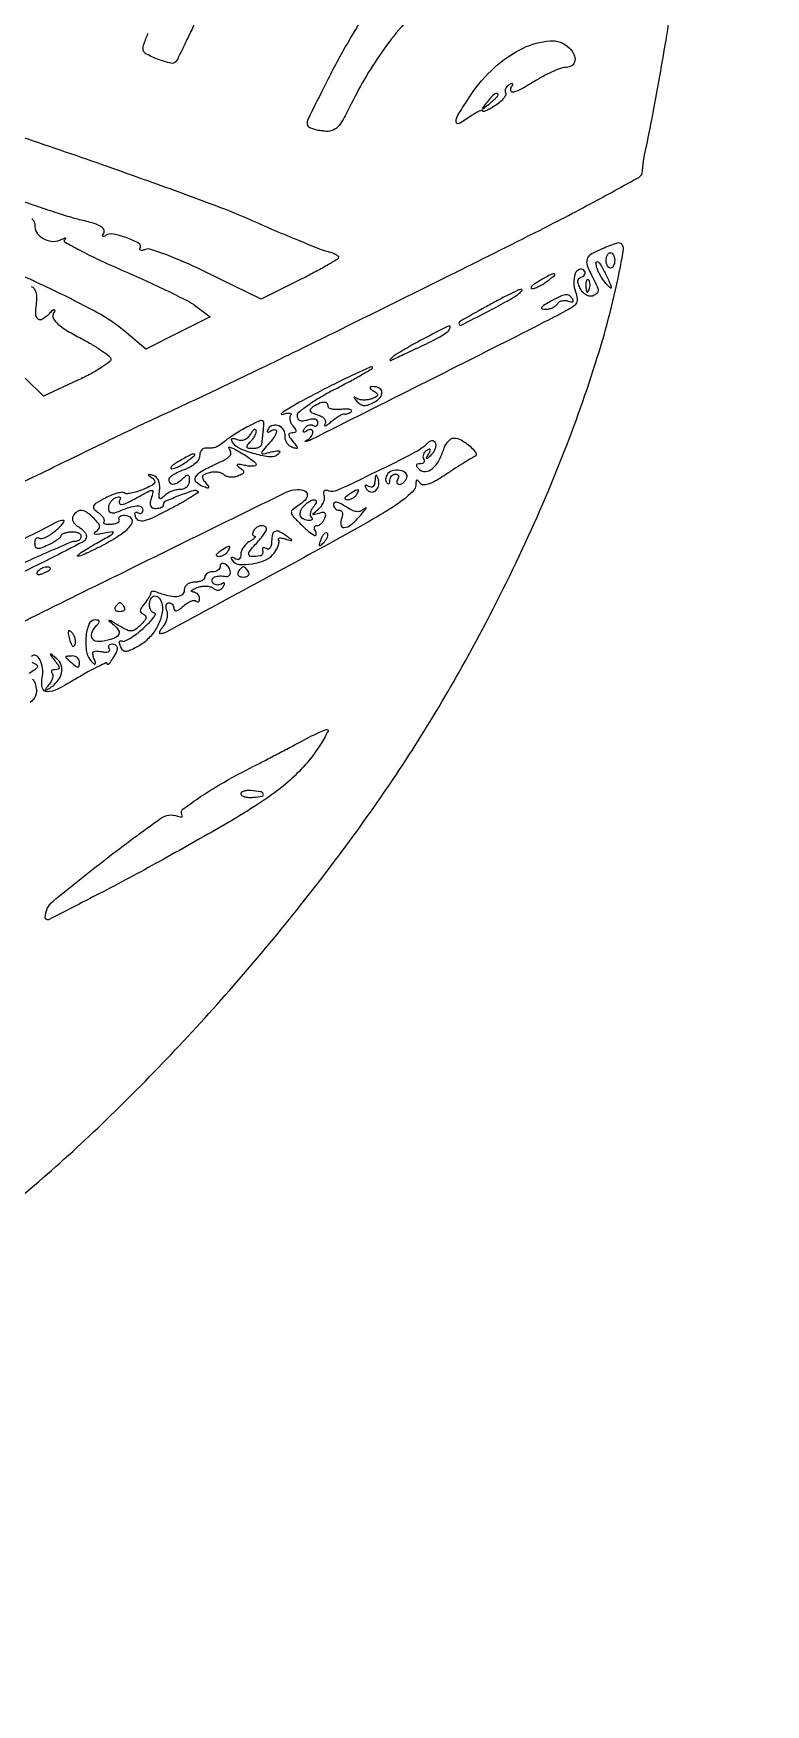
# Model space of a CAD drawing. Extents: x 123 to 893, y 112 to 937.
# Drawn here: x 750.7 to 893, y 112 to 436.6 of the extents above; entities that cross this region are included whole.
import ezdxf

# ---------------------------------------------------------------- set-up
doc = ezdxf.new("R2010")
doc.units = 0

msp = doc.modelspace()

# ---------------------------------------------------------------- linework, layer by layer
for points in [[(505, 723), (505.013655, 624.25, 0.000571), (505.06234, 586.230152, 0.000921), (505.200423, 553.846875, 0.000132), (505.38367, 525.076146, 0.063888), (505.630286, 523.25, 0.077982), (506.147819, 522.083228, 0.144438), (506.926697, 521.412716, 0.088454), (508.224277, 521.08494, 0.017747), (510.616631, 521, 0.016086), (512.298042, 521.054108, 0.026141), (513.716903, 521.220312, 0.024109), (514.785852, 521.456084, 0.332777), (515.015378, 521.75, 0.004505), (515.022414, 522.362296, 0.000001), (515.095159, 551.728108, 0.000021), (515.174312, 584.257832, 0.000013), (515.265378, 622.749944), (515.5, 722.999887)], [(826.966581, 443.020563, 0.042661), (818.865896, 433.587862, 0.042451), (812.468536, 422.902187, -0.012297), (810.886328, 419.857069, -0.067227), (809.783733, 418.370099, -0.127735), (808.678403, 417.700892, -0.100246), (807.278018, 417.573825, -0.01774), (806.298626, 417.71665, -0.020966), (805.385627, 417.922935, -0.020351), (804.638962, 418.157867, -0.110412), (804.282756, 418.383911, -0.31863), (804.049621, 419.754559, -0.005077), (807.731933, 427.21315, -0.01303), (811.851371, 434.847658, -0.018187), (815.954315, 441.432298, -0.049068)], [(745.716294, 348.00091, -0.000507), (758.766251, 354.361785, -0.000341), (769.729411, 359.682514, -0.00554), (773.436032, 361.427875, 0.002754), (784.298453, 366.468997, 0.00278), (795.071286, 371.614221, 0.001828), (809.065383, 378.457063, 0.000463), (831.75, 389.678514, 0.001981), (849.03674, 398.335238, 0.00667), (860.246619, 404.19359, 0.003295), (868.3371, 408.629195, 0.259898), (869.076511, 409.824012, -0.012309), (869.129325, 410.57472, -0.007755), (869.226128, 411.448304, -0.007785), (869.348109, 412.304955, -0.014151), (869.478404, 413, 0.006024), (870.869469, 419.807626, 0.003203), (872.435909, 428.266362, 0.002716), (873.823626, 436.28926, 0.016184), (874.389035, 440.5, 0.009219)], [(781.932573, 438.28933, -0.001441), (780.682354, 435.662309, -0.002205), (779.581992, 433.392975, -0.000749), (778.61993, 431.43837, -0.060559), (778.434227, 431.154839, -0.281767), (777.375058, 430.803051, -0.033894), (774.9165, 431.553837, -0.033953), (772.578695, 432.631733, -0.274309), (772, 433.607187, -0.089163), (772.160925, 434.502428, -0.007931), (772.995869, 436.645092, -0.010151)], [(738, 419.980175, -0.002809), (754.841577, 414.313975, -0.003069), (771.128125, 408.620508, -0.002874), (785.005996, 403.583187, -0.015227), (792.5, 400.551807, 0.002744), (797.643292, 398.320351, 0.003655), (802.342188, 396.352768, 0.002588), (806.298723, 394.753805, 0.036913), (807.75, 394.296759, -0.026275), (808.611795, 394.04536, -0.037898), (809.339062, 393.727417, -0.042449), (809.857279, 393.393248, -0.232353), (810, 393.102708, -0.261712), (809.792536, 392.733496, -0.004762), (807.789126, 391.539692, -0.010463), (805.358574, 390.189884, -0.006632), (802.473621, 388.714419), (794.947243, 384.990268), (784.477965, 390.103789, 0.009552), (780.318476, 392.037898, 0.014222), (776.602532, 393.555387, 0.010121), (773.511647, 394.64534, 0.172992), (772.452406, 394.62011, -0.035704), (771.88857, 394.448761, -0.127699), (771.515065, 394.460107, -0.313754), (771.377169, 394.631208, -0.157245), (771.446876, 394.914043, 0.428744), (771.211029, 395.81327, 0.039634), (768.875455, 396.870299, 0.037922), (766.222211, 397.604494, 0.18914), (764.730622, 397.333516, -0.043073), (764.365833, 397.149369, -0.323682), (764.188802, 397.193573, -0.283203), (764.159832, 397.387785, -0.037442), (764.360012, 397.773495, 0.278484), (764.367512, 398.496784, 0.136584), (763.679217, 399.159507, 0.055951), (762.090764, 399.799853, 0.013436), (759.329885, 400.488793, -0.022021), (758.144258, 400.806364, -0.001638), (754.953154, 401.825111, -0.00227), (751.155037, 403.070438, -0.001721), (747, 404.46962, 0.001513)], [(738, 202.423543, 0.028598), (764.785966, 225.511951, 0.022405), (791.150691, 253.394918, 0.022387), (814.940468, 283.555925, 0.028374), (833.979806, 313.5, 0.015818), (844.509555, 333.82572, 0.01729), (853.403241, 354.189445, 0.01841), (860.297354, 373.655301, 0.027011), (864.781672, 391.25, 0.011979), (865.372497, 394.659398, 0.238519), (865.04875, 395.634188, 0.286128), (864.121072, 395.846008, 0.016288), (861.256745, 394.75, 0.028153), (859.048316, 393.671423, 0.190286), (858.293753, 392.746128, 0.174963), (858.341267, 391.508896, 0.023116), (859.455001, 389.087018, -0.01325), (860.257601, 387.428694, -0.103863), (860.441248, 386.596787, -0.220059), (860.199845, 386.06044, -0.087283), (859.490517, 385.634735, -0.122926), (858.844618, 385.555684, -0.092511), (858.159992, 385.77298, -0.081046), (857.524253, 386.259866, -0.066118), (857.023244, 386.956568, -0.03434), (856.615186, 387.863629, -0.114162), (856.53307, 388.508, -0.174622), (856.751358, 388.964138, -0.109316), (857.25799, 389.282425, 0.086809), (857.671151, 389.516984, 0.140141), (857.898875, 389.847856, 0.155956), (857.904463, 390.222627, 0.115173), (857.695627, 390.584135, 0.321857), (856.798229, 390.761231, 0.194426), (856.018663, 389.939056, 0.097305), (855.69944, 388.192158, 0.08774), (856.043852, 386.38466, -0.051898), (856.376962, 385.13054, -0.15558), (856.243641, 384.264653, -0.127533), (855.606902, 383.531528, -0.030104), (854.205788, 382.688303, -0.003455), (844.709856, 377.808872, -0.00054), (825.891029, 368.328181, -0.00005), (804.632537, 357.64985, -0.060903), (803.725, 357.325, -0.04673), (803.506925, 357.29678, -0.630296), (803.47875, 357.350729, -0.105297), (803.613405, 357.46823, -0.011817), (803.975, 357.658333, 0.068916), (804.36697, 357.925348, 0.057745), (804.698906, 358.303951, 0.059869), (804.924111, 358.731447, 0.09157), (805, 359.14235, 0.148641), (804.905283, 359.453922, 0.191612), (804.660863, 359.621829, 0.13264), (804.287719, 359.606726, 0.062426), (803.845492, 359.404508, -0.028948), (803.383813, 359.154868, -0.323892), (803.19018, 359.191836, -0.309012), (803.158708, 359.391571, -0.02762), (803.41459, 359.861803, -0.078004), (803.761221, 360.265683, -0.090333), (804.199089, 360.519692, -0.100781), (804.658364, 360.586571, -0.124968), (805.069098, 360.457295, 0.098407), (805.424086, 360.324732, 0.175704), (805.726548, 360.38185, 0.169791), (805.929039, 360.622296, 0.091137), (806, 361.008371, 0.185633), (805.845805, 361.409381, 0.150007), (805.446995, 361.647805, 0.093994), (804.811254, 361.681911, 0.0434), (804, 361.5, -0.042075), (803.09406, 361.294339, -0.133693), (802.483338, 361.372122, -0.193183), (802.128094, 361.719466, -0.104118), (802, 362.327938, -0.224893), (802.361939, 363.091932, -0.018246), (804.176443, 364.469774, -0.021555), (806.586482, 366.014075, -0.014246), (809.4759, 367.586092, 0.005588), (812.316371, 369.068325, 0.009578), (814.646651, 370.375726, 0.003842), (816.551463, 371.512681, 0.486261), (816.580384, 371.752949, 0.311936), (816.253794, 371.8126, 0.001987), (813.423317, 370.521127, 0.006888), (810.159353, 368.961293, 0.004226), (806.354484, 367.037948, 0.004783), (802.734685, 365.125505, 0.011831), (800.12913, 363.636152, 0.029989), (798.904666, 362.793225, 0.813852), (799, 362.599993, -0.020414), (799.914144, 362.797676, -0.062094), (800.547861, 362.828193, -0.234205), (800.779372, 362.690666, -0.34622), (800.758676, 362.466237, 0.149703), (800.559717, 362.066037, 0.084635), (800.562285, 361.51958, 0.071294), (800.760411, 360.913435, 0.058683), (801.131121, 360.342009, -0.024718), (801.627647, 359.679693, -0.174558), (801.724942, 359.295835, -0.311654), (801.535209, 359.071318, -0.066333), (801, 359, 0.092197), (800.487933, 358.904769, 0.331284), (800.321051, 358.640495, 0.13553), (800.490371, 358.1708, 0.018671), (801.127555, 357.337379, -0.007228), (801.900522, 356.372916, -0.195527), (801.987646, 356.064113, -0.458257), (801.81505, 355.945984, -0.018666), (801, 356.195007, -0.090121), (800.43658, 356.512835, -0.075004), (799.978462, 357.027114, -0.075012), (799.692484, 357.65359, -0.090178), (799.628808, 358.297146, 0.15488), (799.349816, 359.510141, 0.152149), (798.420886, 360.350573, 0.172476), (797.269115, 360.456662, 0.19426), (796.377517, 359.801818, 0.033384), (796.151292, 359.374434, 0.333325), (796.193445, 359.188892, 0.293058), (796.395653, 359.161683, 0.029304), (796.845492, 359.404508, -0.13535), (797.650009, 359.639785, -0.483301), (797.941016, 359.284192, -0.101518), (797.45847, 358.19457, -0.025791), (796.25, 356.671749, 0.005233), (795.1091, 355.34952, 0.292109), (795.067729, 355.040401, 0.35248), (795.323667, 354.914338, 0.006471), (796.89405, 355.287059, -0.014302), (797.985289, 355.528071, -0.128939), (798.469165, 355.495266, -0.463819), (798.558337, 355.27075, -0.073857), (798.236114, 354.836114, -0.228332), (796.774501, 354.324949, -0.038009), (793.767407, 354.898648, -0.039877), (790.81381, 355.957452, -0.149423), (789.349883, 357.242894, -0.076896), (789.170973, 357.665956, -0.354624), (789.275231, 357.890328, -0.178015), (789.633211, 357.926933, -0.029), (790.309508, 357.711472, 0.091828), (791.049816, 357.57426, 0.097635), (791.773131, 357.71677, 0.091966), (792.421296, 358.134606, 0.071862), (792.943144, 358.791533, -0.025611), (793.329759, 359.382873, -0.092808), (793.655529, 359.6897, -0.330341), (793.861396, 359.675735, -0.212097), (793.969591, 359.45, -0.088883), (793.896695, 358.962217, -0.038452), (793.638567, 358.355937, -0.036477), (793.256947, 357.736698, -0.040066), (792.8, 357.2, 0.02847), (792.250731, 356.584347, 0.273085), (792.204167, 356.25, 0.272121), (792.474466, 356.046798, 0.028321), (793.3, 356, 0.041915), (793.956835, 356.05516, 0.057699), (794.525104, 356.220312, 0.072262), (794.927375, 356.462748, 0.195819), (795.083333, 356.75, -0.000134), (795.130334, 357.171981, -0.000027), (795.214126, 357.922076, -0.000028), (795.311693, 358.794617, -0.000027), (795.411562, 359.686854, 0.026784), (795.488157, 361.006754, 0.352784), (795.203437, 361.363271, 0.166101), (794.581776, 361.294234, 0.007151), (792.578229, 360.316265, 0.012283), (791.28972, 359.624074, 0.010432), (789.963605, 358.832051, 0.010564), (788.786034, 358.059895, 0.028927), (788, 357.45067, -0.023416), (786.997957, 356.656206, -0.069015), (786.222132, 356.246638, -0.066474), (785.347853, 356.055569, -0.020605), (784, 356, 0.152994), (783.618624, 355.880507, 0.098102), (783.29375, 355.544094, 0.080772), (783.074562, 355.041407, 0.062577), (783, 354.44798, -0.156016), (782.785692, 353.777884, -0.059582), (782.11875, 353.044661, -0.051507), (781.147871, 352.365007, -0.043127), (780, 351.850155, 0.025101), (778.851064, 351.383752, 0.035037), (777.88125, 350.846541, 0.037743), (777.186047, 350.316561, 0.214187), (777, 349.902175, 0.195254), (777.259504, 349.262979, 0.23031), (777.867742, 349.043186, 0.119646), (778.783208, 349.371278, 0.050822), (779.8, 350.2, -0.02847), (780.415653, 350.749269, -0.273085), (780.75, 350.795833, -0.272121), (780.953202, 350.525534, -0.028321), (781, 349.7, -0.099877), (780.865865, 349.035202, -0.104319), (780.485294, 348.486111, -0.101181), (779.904367, 348.125804, -0.088602), (779.2, 348, 0.057521), (778.420824, 347.910064, 0.038913), (777.567808, 347.639058, 0.039089), (776.77322, 347.241868, 0.061005), (776.171261, 346.771261, -0.03745), (775.551443, 346.237935, -0.396987), (775.249234, 346.274419, -0.191174), (775.112479, 346.691207, -0.014103), (775.221261, 347.911028, 0.053453), (775.231551, 348.905889, 0.07871), (775.012747, 349.75026, 0.095205), (774.588558, 350.369642, 0.124988), (774, 350.715899, 0.006705), (773.205581, 350.935491, 0.385232), (773.08138, 350.870966, 0.334057), (773.124527, 350.725623, 0.006086), (773.817486, 350.225405, -0.137006), (774.234963, 349.71482, -0.279866), (774.168986, 349.22047, -0.107158), (773.511064, 348.689687, -0.018164), (772.035422, 348.014672, -0.021645), (770.804866, 347.566298, -0.030436), (769.671665, 347.282634, -0.030806), (768.753594, 347.169292, -0.214879), (768.341151, 347.325516, 0.234198), (767.930536, 347.464006, 0.032352), (767.021181, 347.280154, 0.031516), (765.899657, 346.899534, 0.021768), (764.682774, 346.335956, 0.012113), (762.91674, 345.367783, 0.147542), (762.395439, 344.810585, 0.307743), (762.470597, 344.269165, 0.051144), (763.294015, 343.526962, -0.038617), (763.892173, 343.014317, -0.062848), (764.301399, 342.486494, -0.089566), (764.472307, 342.025908, -0.245262), (764.371424, 341.704758, 0.335101), (764.342265, 341.4959, 0.193684), (764.549801, 341.328004, 0.068036), (765.071977, 341.24282, 0.025263), (765.81769, 341.26122, 0.039066), (766.566657, 341.376929, 0.07907), (767.11723, 341.60272, 0.140971), (767.385791, 341.894664, 0.259923), (767.371705, 342.207586, -0.19092), (767.318308, 342.50736, -0.185073), (767.483788, 342.767228, -0.109544), (767.878227, 342.943159, -0.050374), (768.440983, 343, -0.221333), (769.659142, 342.432985, -0.324885), (769.740004, 341.300072, -0.096952), (768.103587, 339.544561, -0.032202), (765.114672, 337.658929, -0.007553), (763.180345, 336.643708, -0.010394), (761.410411, 335.794334, -0.007352), (759.915553, 335.141174, -0.112837), (759.364672, 335.045187, -0.678136), (759.306551, 335.216669, -0.023704), (760.075872, 335.811748, -0.017554), (761.332258, 336.627506, -0.008379), (763, 337.591299, 0.002931), (765.644732, 339.081496, 0.097743), (766.191918, 339.555489, 0.670203), (766.070478, 339.768175, 0.015237), (764.5, 339.515735, -0.012365), (763.262066, 339.30945, -0.080788), (762.633942, 339.322538, -0.508623), (762.542004, 339.513992, -0.122648), (762.823889, 339.824306, 0.069776), (763.415119, 340.351939, 0.210322), (763.565319, 340.858503, 0.139443), (763.309125, 341.458675, 0.026218), (762.50246, 342.354683, 0.03856), (761.167726, 343.498022, 0.127209), (760.099617, 343.92238, 0.186037), (759.204933, 343.700824, 0.102002), (758.418619, 342.868323, 0.142359), (758.279137, 342.365819, 0.104964), (758.406524, 341.799409, 0.088506), (758.78503, 341.2543, 0.069387), (759.359602, 340.818633, -0.04114), (759.987235, 340.396177, -0.044779), (760.518133, 339.887353, -0.049549), (760.884627, 339.371935, -0.130507), (761, 338.937445, -0.278618), (760.339511, 337.844161, -0.004772), (753.863225, 334.518928, -0.004529), (747.305976, 331.304812, -0.318148)], [(750.41188, 400.557564, -0.169081), (750.850172, 399.989493, -0.080713), (751, 399.067388, 0.173306), (751.498072, 397.673577, 0.11139), (752.86579, 396.606541, 0.104602), (754.637689, 396.187524, 0.137401), (756.241051, 396.595778, -0.016968), (756.695694, 396.837394, -0.150637), (756.917207, 396.872126, -0.534025), (756.963732, 396.774898, -0.050127), (756.774972, 396.518631, 0.47995), (756.852111, 396.040447, 0.007075), (759.707148, 394.474243, 0.013036), (763.329979, 392.672417, 0.007527), (767.774972, 390.685254, -0.005557), (772.468489, 388.609137, -0.006497), (776.874812, 386.53165, -0.0058), (780.552321, 384.685915, -0.038932), (782.288217, 383.610635), (785.076433, 381.567374), (778.80781, 378.402983), (772.539187, 375.238592), (768.696338, 378.527928, 0.054248), (763.025316, 382.403988, 0.012554), (752.681758, 387.606983, 0.013014), (742.011854, 392.307063, 0.045797)], [(750.239389, 387.461632, -0.138413), (750.812571, 387.033547, -0.096379), (751.174651, 386.306515, -0.06976), (751.309601, 385.279154, -0.034274), (751.207677, 383.961632, 0.042807), (751.090722, 382.020117, 0.247947), (751.576991, 381.153813, 0.293089), (752.484796, 381.151081, 0.05368), (753.859246, 382.25, -0.008127), (754.544082, 382.908057, -0.280755), (754.754364, 382.951075, -0.405397), (754.831923, 382.792491, -0.011194), (754.553533, 382, 0.229448), (754.631969, 381.139314, 0.077504), (755.461857, 380.147346, 0.044782), (757.076918, 378.969963, 0.014016), (759.690167, 377.5, -0.01157), (761.898291, 376.2721, -0.016032), (763.814181, 375.063712, -0.012534), (765.326231, 373.984637, -0.158474), (765.722873, 373.41902, -0.312437), (765.541097, 372.848448, -0.018608), (763.988174, 371.74095, -0.022623), (761.897287, 370.495947, -0.01422), (759.352546, 369.224414), (752.651105, 366.110789), (749.075553, 369.639726, 0.035923)], [(726.957535, 311.604426, -0.000514), (762.54745, 329.161042, -0.000176), (799.81765, 347.482602, -0.114634), (802.044741, 348, -0.0963), (803.418055, 347.733024, -0.299207), (803.929477, 346.993951, -0.204476), (803.515121, 345.955113, -0.057471), (802.120093, 344.842926, 0.033645), (801.045763, 344.066977, 0.257169), (800.825857, 343.507639, 0.154279), (801.137761, 342.836395, 0.011069), (802.574638, 341.334453, 0.018947), (804.185906, 339.840879, 0.070529), (805.34852, 339.097654, 0.528009), (805.678709, 339.297216, 0.15347), (805.5, 340, -0.072176), (805.333949, 340.382602, -0.147995), (805.343172, 340.70625, -0.188867), (805.521582, 340.919932, -0.126107), (805.833994, 341, 0.128678), (806.239235, 341.106047, 0.063471), (806.669707, 341.425665, 0.056647), (807.058671, 341.894857, 0.0532), (807.342084, 342.449072, 0.059992), (807.501316, 343.081729, 0.260855), (807.361835, 343.427319, 0.207511), (806.956363, 343.538504, 0.040314), (806.199072, 343.367437, -0.005602), (805.154119, 343.053851, -0.456521), (805.027916, 343.13585, -0.254534), (805.100524, 343.328516, -0.003506), (806.087771, 344.168365, 0.060276), (806.660431, 344.779997, 0.059614), (807.073195, 345.512738, 0.065108), (807.272529, 346.250494, 0.115132), (807.212771, 346.875, -0.070964), (807.113839, 347.409676, -0.212181), (807.247616, 347.747662, -0.210918), (807.588964, 347.876148, -0.07018), (808.125, 347.769792, 0.195504), (809.747999, 347.851235, 0.003869), (817.380784, 351.482106, 0.007655), (824.555326, 355.100056, 0.065669), (827.4875, 357.164824, -0.07052), (827.918394, 357.462067, -0.15611), (828.308688, 357.522388, -0.178436), (828.626644, 357.344729, -0.09689), (828.85, 356.95, -0.112027), (828.901061, 356.433955, -0.061163), (828.744952, 355.813984, -0.056298), (828.419447, 355.190765, -0.057941), (827.965796, 354.6625, -0.005372), (827.293748, 354.055308, -0.31211), (827.137304, 354.036612, -0.416109), (827.098275, 354.164573, -0.006457), (827.507804, 354.904508, 0.019587), (827.829993, 355.524519, 0.238734), (827.822563, 355.784062, 0.392036), (827.633672, 355.847969, 0.033154), (827.138197, 355.58541, 0.078004), (826.734317, 355.238779, 0.090333), (826.480308, 354.800911, 0.100781), (826.413429, 354.341636, 0.124968), (826.542705, 353.930902, -0.114424), (826.662373, 353.576588, -0.184897), (826.579195, 353.273452, -0.15687), (826.297305, 353.06959, -0.078894), (825.859017, 353, 0.049916), (825.304657, 352.944519, 0.326722), (825.127142, 352.75, 0.202115), (825.223427, 352.428178, 0.023962), (825.735714, 351.864286, 0.229915), (826.875173, 351.46963, 0.14556), (828.191196, 352.03793, 0.090447), (829.468864, 353.574495, 0.051527), (830.435456, 355.79664, -0.047947), (830.794961, 356.639532, -0.055846), (831.294036, 357.352763, -0.064604), (831.849795, 357.839849, -0.148736), (832.376258, 358, -0.128452), (833.838567, 357.618025, -0.050587), (835.555219, 356.41286, -0.065104), (836.699069, 355.128475, -0.468463), (836.5, 354.432629, 0.032085), (835.88959, 354.114765, 0.003188), (834.482833, 353.251066, 0.004005), (832.819382, 352.196519, 0.00317), (831.037303, 351.030585, -0.013898), (828.869381, 349.677722, -0.052114), (827.410272, 349.015632, -0.104039), (826.428158, 348.902672, -0.232008), (825.802616, 349.285134, 0.037517), (825.443482, 349.766403, 0.368536), (825.211692, 349.801088, 0.233364), (825.054963, 349.54809, 0.021785), (825.015313, 348.79411, -0.188959), (824.640194, 347.861685, -0.029937), (823.176325, 346.484395, -0.027138), (821.037962, 344.889578, -0.014669), (818.25, 343.152452, -0.006594), (808.979449, 337.909601, -0.001618), (793.588459, 329.535988, -0.000184), (776.388, 320.258091, -0.124208), (775.365078, 320, -0.407708), (775.237602, 320.124669, -0.105316), (775.29687, 320.436884, -0.050872), (775.558016, 320.915917, -0.022993), (775.989431, 321.487265, 0.065458), (776.418406, 322.168467, 0.054222), (776.690651, 322.982012, 0.056234), (776.77444, 323.798715, 0.08931), (776.64326, 324.487265, -0.055413), (776.49183, 325.066534, -0.099359), (776.517819, 325.555634, -0.146758), (776.71124, 325.876422, -0.186304), (777.031385, 326, -0.118491), (777.400833, 325.9112, -0.10063), (777.715469, 325.660722, -0.092433), (777.926735, 325.286128, -0.08248), (778, 324.845012, 0.236611), (778.157192, 324.531435, 0.231272), (778.505056, 324.465655, 0.089375), (779.081841, 324.741391, 0.027844), (779.831152, 325.347194, -0.036341), (780.58128, 325.932883, -0.053499), (781.320877, 326.321096, -0.068493), (781.943361, 326.47323, -0.225806), (782.331152, 326.335515, 0.109963), (782.585578, 326.173742, 0.251921), (782.803526, 326.205849, 0.175975), (782.952847, 326.432486, 0.058615), (783, 326.833333, 0.104674), (782.904617, 327.283958, 0.093639), (782.632812, 327.677938, 0.090727), (782.227273, 327.954903, 0.090765), (781.75, 328.070285, -0.151706), (781.473494, 328.173507, -0.428766), (781.454687, 328.356725, -0.098761), (781.802397, 328.62999, -0.021517), (782.5, 328.946701, -0.054385), (783.351163, 329.18638, -0.050894), (784.253536, 329.244319, -0.054647), (785.070669, 329.123524, -0.104576), (785.660972, 328.827857, 0.075712), (786.200219, 328.517956, 0.129584), (786.712673, 328.459937, 0.134471), (787.174022, 328.661734, 0.084589), (787.565481, 329.10595, 0.025996), (787.827059, 329.582957, 0.260828), (787.813776, 329.801607, 0.366819), (787.639687, 329.854827, 0.03679), (787.223607, 329.638197, -0.092519), (786.761469, 329.459449, -0.096172), (786.272527, 329.462971, -0.09932), (785.832848, 329.647286, -0.105964), (785.510081, 329.983688, -0.243449), (785.465811, 330.565313, -0.196605), (785.916681, 331.012146, -0.095483), (786.909026, 331.215634, -0.042142), (788.25, 331.118421, 0.272717), (788.791488, 331.332117, 0.19414), (788.975416, 331.974354, 0.117541), (788.669455, 332.843166, 0.111614), (788, 333.5, 0.082592), (787.6179, 333.656512, 0.161196), (787.29375, 333.6254, 0.182303), (787.078288, 333.413961, 0.108972), (787, 333.059017, -0.140337), (786.884374, 332.655173, -0.099915), (786.559375, 332.311086, -0.085131), (786.073318, 332.079345, -0.06887), (785.5, 332, 0.064853), (784.926543, 331.925306, 0.082425), (784.440625, 331.70625, 0.098894), (784.115568, 331.381354, 0.148195), (784, 331, -0.191087), (783.848523, 330.618118, -0.088204), (783.4125, 330.29375, -0.068025), (782.765418, 330.073693, -0.048028), (782, 330, 0.071826), (781.200816, 329.8846, 0.098558), (780.559295, 329.547928, 0.111004), (780.146995, 329.027427, 0.112677), (780, 328.383423, -0.234649), (779.586725, 327.551286, -0.151086), (778.554281, 327.175613, -0.076887), (776.838465, 327.355397, -0.027784), (774.5, 328.113312, 0.051117), (774.116933, 328.218024, 0.093096), (773.79375, 328.211246, 0.142694), (773.581933, 328.098237, 0.201987), (773.5, 327.903695, -0.115656), (773.424246, 327.580578, -0.01997), (773.120552, 327.025347, -0.020798), (772.70281, 326.390563, -0.017276), (772.208262, 325.750941, 0.028138), (771.635066, 324.975365, 0.130914), (771.461639, 324.451774, 0.229945), (771.616627, 324.07742, 0.101467), (772.092191, 323.802603, -0.157762), (772.484167, 323.513979, -0.219869), (772.565385, 323.092368, -0.107525), (772.276304, 322.50413, -0.028607), (771.576848, 321.719705, -0.036971), (770.517024, 320.806009, -0.154923), (769.73081, 320.536554, -0.120913), (768.823016, 320.737536, -0.018786), (767.192919, 321.619838, 0.001938), (765.717738, 322.483772, 0.108857), (765.416276, 322.580027, 0.728953), (765.379117, 322.492918, 0.004765), (766.309841, 321.701491, -0.081913), (767.244981, 320.6183, -0.30197), (767.212466, 319.758786, -0.16286), (766.24358, 319.06185, -0.027616), (764.003759, 318.500724, -0.124863), (762.750547, 318.573727, -0.245714), (762.065843, 319.262703, -0.190032), (762.150923, 320.392277, -0.083854), (763.033333, 321.633333, 0.039774), (763.436912, 322.106789, 0.239008), (763.486022, 322.416667, 0.272496), (763.267058, 322.611316, 0.04869), (762.7, 322.666667, 0.308565), (761.491322, 321.842261, 0.072141), (760.902823, 319.324069, 0.065316), (761.031217, 316.466535, 0.154776), (762.008327, 314.600919, 0.018876), (762.536698, 314.115096, 0.431878), (762.720471, 314.135326, 0.245792), (762.761289, 314.382338, 0.01136), (762.467511, 315.210249, -0.048069), (762.23665, 316.052145, -0.259751), (762.387686, 316.483644, -0.201576), (762.878525, 316.650676, -0.030119), (763.934975, 316.512523, 0.036189), (764.711497, 316.420538, 0.096335), (765.261288, 316.501672, 0.219972), (765.497821, 316.731784, 0.23406), (765.467693, 317.052274, -0.088558), (765.324457, 317.414124, -0.167394), (765.36511, 317.721605, -0.177756), (765.582637, 317.926621, -0.101335), (765.940983, 318, -0.069289), (766.344599, 317.943798, -0.086813), (766.684416, 317.779688, -0.102291), (766.90869, 317.535946, -0.141016), (766.984687, 317.25, -0.111458), (766.763856, 316.356945, -0.026386), (766.000265, 315.014519, -0.042124), (765.281743, 314.077411, -0.677058), (765.015313, 314.177045, 0.531893), (764.79615, 314.31768, 0.010269), (763.346952, 313.657086, 0.015059), (761.523084, 312.711386, 0.008388), (759.357291, 311.456227, -0.014732), (755.377129, 309.216545, -0.1196), (753.362601, 308.712828, -0.352518), (752.43941, 309.445559, -0.100705), (752.397514, 311.407862, 0.071881), (752.464926, 313.286402, 0.089478), (751.972588, 314.959889, 0.169846), (751.157196, 315.75009, 0.323319), (750.304373, 315.584135, 0.133714)], [(747.567347, 333.215861, -0.003045), (752.654049, 335.484099, -0.001985), (757.934752, 337.775438, -0.101704), (759.027335, 338, 0.095376), (759.398595, 338.071469, 0.097009), (759.71428, 338.275494, 0.098758), (759.925617, 338.579981, 0.102825), (760, 338.937851, 0.210357), (759.847489, 339.284316, 0.091879), (759.4125, 339.555953, 0.067802), (758.765705, 339.713945, 0.044872), (758, 339.725047, 0.029453), (757.233867, 339.621707, 0.044463), (756.5875, 339.434559, 0.054293), (756.134703, 339.199301, 0.250857), (756, 338.947711, -0.215774), (755.860648, 338.639833, -0.026454), (755.265625, 338.170514, -0.027478), (754.457616, 337.663932, -0.019385), (753.5, 337.181954, -0.016408), (752.141387, 336.615988, -0.13073), (751.471277, 336.547456, -0.279645), (751.119282, 336.846007, -0.080677), (751, 337.580456, -0.057034), (751.062985, 338.130828, -0.122854), (751.255834, 338.508256, -0.190521), (751.540963, 338.655761, -0.16509), (751.870923, 338.579774, 0.201358), (752.357882, 338.5031, 0.046895), (753.156376, 338.78103, 0.041148), (754.086353, 339.30235, 0.030329), (755.023933, 340.020757, 0.015208), (755.848805, 340.781329, 0.03388), (756.416568, 341.418597, 0.066524), (756.664227, 341.844014, 0.53504), (756.560185, 342, 0.118918), (755.327534, 341.702625, 0.000242), (737.484904, 332.550716, 0.000962)], [(750.425808, 314.483392, 0.075117), (750.901388, 314.229299, -0.123263), (751.381138, 313.910832, -0.314019), (751.432905, 313.517757, -0.119229), (750.991277, 313.00905, -0.019956), (749.901388, 312.297134, 0.011709)], [(750.510006, 311.162234, -0.118028), (750.951777, 310.515416, -0.04387), (751.254564, 309.448667, -0.154529), (751.07505, 307.931187, -0.119253), (750.045304, 306.609207, -0.044241)]]:
    msp.add_lwpolyline(points, format="xyb")
for points in [[(854.8, 433.8, -0.080663), (855.735981, 432.501115, -0.152923), (855.939388, 431.240268, -0.209509), (855.384418, 430.348336, -0.150684), (854.25, 429.994877, 0.081929), (853.322582, 429.839094, 0.018912), (851.839063, 429.267556, 0.019039), (850.159774, 428.469525, 0.017587), (848.5, 427.526086, -0.010288), (845.61894, 425.832346, -0.059621), (843.991274, 425.159876, -0.403372), (843.505713, 425.42145, -0.219271), (843.595492, 426.154508, 0.028948), (843.845132, 426.616187, 0.323892), (843.808164, 426.80982, 0.309012), (843.608429, 426.841292, 0.02762), (843.138197, 426.58541, 0.068425), (842.728711, 426.247301, 0.084844), (842.460449, 425.833042, 0.099824), (842.371736, 425.40934, 0.141171), (842.475102, 425.040286, -0.254409), (842.49883, 424.611861, -0.059294), (842.101831, 423.980561, -0.047071), (841.408875, 423.271472, -0.030708), (840.491414, 422.586331, -0.015353), (839.535192, 422.000941, -0.029724), (838.731853, 421.603726, -0.038817), (838.156267, 421.411592, -0.487806), (838, 421.533651, 0.481828), (837.850781, 421.652548, 0.047266), (837.347139, 421.485823, 0.032716), (836.630644, 421.113212, 0.016513), (835.777494, 420.556704, -0.024794), (833.417623, 419.072462, -0.563857), (832.847185, 419.395282, -0.147384), (833.20623, 420.72522, -0.007445), (835.661866, 424.545937, -0.061245), (840.301233, 429.96029, -0.072527), (845.876685, 433.735448, -0.092612), (851.104637, 435.158132, -0.220051)], [(838.872445, 423.25, 0.001576), (837.99236, 422.120493, 0.377591), (838, 422, 0.377591), (838.120493, 421.99236, 0.001576), (839.25, 422.872445, 0.012436), (839.920402, 423.425681, 0.017649), (840.485937, 423.952641, 0.013803), (840.91885, 424.410139, 0.184603), (841, 424.622445, 0.307699), (840.806605, 424.90695, 0.241985), (840.426111, 424.869516, 0.065617), (839.76332, 424.306759, 0.017685)], [(863.666667, 392.5, -0.053595), (863.604977, 391.926139, -0.073362), (863.421875, 391.440625, -0.093122), (863.151326, 391.114688, -0.17482), (862.833333, 391, -0.17482), (862.515341, 391.114688, -0.093122), (862.244792, 391.440625, -0.073362), (862.06169, 391.926139, -0.053595), (862, 392.5, -0.053595), (862.06169, 393.073861, -0.073362), (862.244792, 393.559375, -0.093122), (862.515341, 393.885312, -0.17482), (862.833333, 394, -0.17482), (863.151326, 393.885312, -0.093122), (863.421875, 393.559375, -0.073362), (863.604977, 393.073861, -0.053595)], [(849, 388.5, 0.017912), (848.108517, 387.947109, 0.05067), (847.545418, 387.480268, 0.180199), (847.416578, 387.192347, 0.423245), (847.55887, 387.035435, 0.093447), (848.094874, 387.118035, 0.026583), (848.876904, 387.441692, 0.025781), (849.737972, 387.908866, 0.024731), (850.55887, 388.468197, 0.014046), (852.008478, 389.630045, 0.690562), (851.920022, 389.878785, 0.128656), (851.164165, 389.697409, 0.006975)], [(863, 387.194563, -0.572934), (862.884896, 387.127086, -0.059674), (862.568717, 387.357389, -0.030216), (862.096073, 387.853036, -0.013419), (861.531803, 388.55887, -0.031843), (860.967956, 389.412215, -0.027674), (860.487357, 390.370418, -0.028659), (860.149893, 391.288456, -0.069578), (860.037964, 392, -0.280368), (860.185973, 392.252839, -0.321217), (860.458669, 392.217985, -0.066673), (860.93083, 391.644631, -0.018761), (861.506161, 390.635693, -0.007634), (862.078307, 389.496565, -0.010157), (862.561185, 388.443335, -0.007714), (862.931162, 387.553748, -0.094961)], [(838.5, 383.411764, 0.002259), (833.63685, 380.663104, 0.348415), (833.416087, 380.112488, 0.468657), (833.860979, 379.921727, 0.002314), (838.783244, 382.459847, 0.005535), (842.465404, 384.432287, 0.019496), (844.766487, 385.817367, 0.064718), (845.648643, 386.575721, 0.685223), (845.5, 386.868336, 0.084705), (844.858477, 386.690993, 0.00499), (843.03125, 385.811289, 0.00742), (840.871179, 384.704487, 0.005393)], [(858.078947, 387.416667, 0.018894), (858.137993, 386.670344, 0.168741), (858.279315, 386.37858, 0.470617), (858.461564, 386.395823, 0.054073), (858.683114, 386.8125, 0.051402), (858.839148, 387.359369, 0.05415), (858.876576, 387.916927, 0.060344), (858.797407, 388.402231, 0.126455), (858.604167, 388.729167, 0.296942), (858.385309, 388.77538, 0.208169), (858.200665, 388.592839, 0.077125), (858.089945, 388.112848, 0.028489)], [(851, 384.416694, 0.012385), (849.85586, 383.744241, 0.123444), (849.47227, 383.347884, 0.487041), (849.569976, 383.105421, 0.068245), (850.190983, 383.014742, 0.057127), (850.886776, 383.08836, 0.050465), (851.579164, 383.318106, 0.053355), (852.165846, 383.660153, 0.095986), (852.542134, 384.068174, -0.113659), (852.904, 384.434026, -0.081888), (853.434546, 384.659035, -0.075928), (854.049103, 384.712104, -0.075388), (854.653088, 384.579628, 0.041869), (855.179308, 384.426762, 0.170102), (855.504758, 384.471944, 0.316285), (855.612021, 384.676374, 0.10643), (855.492921, 385.011454, 0.107714), (854.866914, 385.659404, 0.181874), (854.140391, 385.828138, 0.082335), (853.063188, 385.499739, 0.011594)], [(826.270696, 377.126428, 0.006103), (824.211737, 376.010688, 0.007885), (822.351109, 374.93403, 0.00618), (820.823672, 373.991858, 0.067068), (820.270696, 373.527038, 0.024398), (820.019954, 373.222658, 0.332322), (820.020142, 373.087475, 0.343644), (820.148143, 373.052639, 0.025043), (820.5, 373.221027, -0.013364), (821.129176, 373.540392, -0.001491), (822.583748, 374.225166, -0.001813), (824.320533, 375.028818, -0.001469), (826.189356, 375.878719, 0.011803), (828.030388, 376.762342, 0.015008), (829.683238, 377.667678, 0.013), (831.009577, 378.493913, 0.108954), (831.498373, 378.997367, 0.116683), (831.691763, 379.578489, 0.547416), (831.466419, 379.752669, 0.03406), (830.394344, 379.28444, 0.00113)], [(816.833846, 367.123851, -0.038814), (817.452076, 366.661085, -0.275533), (817.562699, 366.31918, -0.22162), (817.317462, 366.003842, -0.026808), (816.493604, 365.635919, -0.050292), (815.767364, 365.438121, -0.042043), (814.9706, 365.373141, -0.043863), (814.22512, 365.440665, -0.083394), (813.659758, 365.64346, 0.012847), (813.099042, 365.939029, 0.546687), (813.002545, 365.881032, 0.189716), (813.072178, 365.687841, 0.005976), (813.642641, 365.054064, 0.075062), (814.30891, 364.519528, 0.124855), (814.997184, 364.323203, 0.097103), (815.818405, 364.459237, 0.033422), (816.920649, 364.957533, 0.087236), (818.093381, 365.87794, 0.204548), (818.445032, 366.911979, 0.261587), (817.922211, 367.697182, 0.121724), (816.690983, 367.984687, 0.05131), (816.227692, 367.930991, 0.398641), (816.116629, 367.766615, 0.191918), (816.267849, 367.516437, 0.020732)], [(805.117872, 364.094011, 0.053019), (804.523828, 363.622877, 0.323324), (804.4617, 363.258566, 0.183068), (804.819638, 362.923671, 0.020676), (805.882393, 362.537327, -0.050902), (806.703548, 362.181356, -0.098891), (807.244398, 361.718446, -0.140995), (807.4546, 361.200611, -0.159599), (807.342626, 360.678004, 0.164422), (807.289321, 360.417275, 0.492837), (807.422402, 360.339169, 0.068757), (807.874558, 360.599477, 0.014578), (808.578106, 361.178741, -0.020847), (809.36282, 361.808497, -0.027358), (810.131277, 362.311846, -0.027038), (810.794818, 362.649843, -0.171403), (811.166667, 362.678741, 0.099466), (811.471034, 362.659335, 0.054623), (811.834793, 362.749798, 0.051364), (812.198584, 362.928013, 0.056871), (812.50497, 363.171637, 0.39901), (812.510826, 363.395997, 0.160891), (812.219, 363.562519, 0.055877), (811.538296, 363.622476, 0.02139), (810.588304, 363.55915, -0.03133), (809.596486, 363.512805, -0.051018), (808.760314, 363.611843, -0.069131), (808.185061, 363.826981, -0.275378), (808, 364.137513, 0.190715), (807.771827, 364.71396, 0.211074), (807.222828, 364.946687, 0.103364), (806.318473, 364.74342, 0.034386)], [(779, 353.5, 0.017912), (778.108517, 352.947109, 0.05067), (777.545418, 352.480268, 0.180199), (777.416578, 352.192347, 0.423245), (777.55887, 352.035435, 0.093447), (778.094874, 352.118035, 0.026583), (778.876904, 352.441692, 0.025781), (779.737972, 352.908866, 0.024731), (780.55887, 353.468197, 0.014046), (782.008478, 354.630045, 0.690562), (781.920022, 354.878785, 0.128656), (781.164165, 354.697409, 0.006975)], [(793.993677, 352.84362, -0.324674), (793.838813, 352.625886, -0.063095), (793.337205, 352.524907, -0.04576), (792.612189, 352.538556, -0.026375), (791.75, 352.680366, 0.010107), (790.691231, 352.890081, 0.160305), (790.332943, 352.838649, 0.526678), (790.306522, 352.652227, 0.031106), (790.833846, 352.22591, -0.040781), (791.44973, 351.708001, -0.266614), (791.553032, 351.333247, -0.213706), (791.283182, 350.994875, -0.027532), (790.416628, 350.606381, -0.058067), (789.678747, 350.417652, -0.056567), (788.910539, 350.40122, -0.061505), (788.228193, 350.549858, -0.112486), (787.748454, 350.851546, 0.108221), (787.256948, 351.166444, 0.05287), (786.531826, 351.350479, 0.048919), (785.703455, 351.387905, 0.050836), (784.894597, 351.262185, 0.035266), (783.952163, 350.943289, 0.19969), (783.587114, 350.574143, 0.227597), (783.617229, 350.088637, 0.045834), (784.120368, 349.354965, -0.012029), (784.712886, 348.605025, -0.309481), (784.723799, 348.359108, -0.344658), (784.505076, 348.279005, -0.013414), (783.641444, 348.584097, -0.107806), (782.357038, 349.427785, -0.329268), (782.221299, 350.40052, -0.13908), (783.323449, 351.528282, -0.024892), (785.972546, 352.876346, 0.014458), (787.98576, 353.848505, 0.088961), (788.894281, 354.54815, 0.230858), (789.083676, 355.198608, 0.152046), (788.722546, 355.905669, -0.247384), (788.649149, 356.152564, -0.438507), (788.811953, 356.251981, -0.047303), (789.564429, 355.957672, -0.01147), (790.743677, 355.328215, -0.01425), (791.986828, 354.580088, -0.020621), (793.036382, 353.844227, -0.016952), (793.835007, 353.18963, -0.213313)], [(817.078947, 349.690983, -0.054932), (816.970856, 348.991731, -0.146394), (816.708031, 348.566728, -0.205695), (816.320956, 348.438242, -0.117623), (815.845492, 348.595492, 0.029034), (815.372168, 348.851325, 0.358161), (815.187347, 348.804057, 0.280785), (815.168866, 348.587385, 0.022802), (815.458359, 348.067376, 0.220829), (816.290468, 347.519179, 0.229241), (817.227505, 347.811954, 0.159642), (817.816422, 348.888294, 0.141843), (817.691447, 350.1625, 0.033481), (817.449559, 350.667741, 0.456631), (817.272949, 350.70366, 0.204996), (817.136566, 350.460033, 0.015586)], [(819.419555, 350.869837, 0.066094), (819.227496, 350.44158, 0.069436), (819.158093, 349.985249, 0.077084), (819.217073, 349.571452, 0.123104), (819.399864, 349.266802, 0.132256), (819.627352, 349.135822, 0.259615), (819.82371, 349.185665, 0.153621), (819.958272, 349.426605, 0.051163), (820, 349.833333, -0.089582), (820.080449, 350.278756, -0.09521), (820.311086, 350.657292, -0.09982), (820.654996, 350.910551, -0.109375), (821.059017, 351, -0.108972), (821.413961, 350.921712, -0.182303), (821.6254, 350.70625, -0.161196), (821.656512, 350.3821, -0.082592), (821.5, 350, 0.072176), (821.333949, 349.617398, 0.147995), (821.343172, 349.29375, 0.188867), (821.521582, 349.080068, 0.126107), (821.833994, 349, 0.117624), (822.234995, 349.095658, 0.065373), (822.652393, 349.380545, 0.059546), (823.022139, 349.800096, 0.059325), (823.283142, 350.295472, 0.314581), (823.061969, 351.187081, 0.143601), (821.916944, 351.716144, 0.106998), (820.406342, 351.616898, 0.186734)], [(773.552898, 346.166667, 0.052215), (773.386335, 345.35745, 0.143279), (773.493108, 344.789914, 0.182441), (773.863151, 344.452505, 0.09488), (774.48551, 344.333333, 0.046598), (775.065172, 344.387473, 0.066559), (775.555119, 344.549389, 0.08667), (775.88568, 344.787888, 0.195661), (776, 345.068842, -0.295259), (776.453611, 345.770031, -0.014439), (779.129079, 346.880794, -0.014651), (781.863763, 347.833822, -0.279838), (782.705122, 347.628212, -0.474618), (782.680348, 347.38346, -0.006359), (781.227145, 346.450093, -0.012396), (779.392462, 345.366667, -0.007191), (777.138962, 344.152345, -0.007771), (773.880022, 342.520111, -0.053208), (772.191546, 341.918142, -0.149822), (771.214608, 341.978081, -0.214628), (770.607452, 342.58058, -0.037808), (770.438446, 343.145223, -0.159358), (770.473569, 343.492453, -0.326165), (770.674594, 343.608451, -0.112056), (771.011454, 343.492921, 0.09616), (771.388529, 343.350194, 0.174004), (771.709615, 343.406781, 0.17163), (771.924397, 343.655732, 0.093244), (772, 344.057614, 0.287277), (771.647174, 344.621021, 0.137703), (770.77323, 344.778369, 0.058484), (769.238832, 344.447497, 0.015959), (766.916667, 343.570421, -0.060898), (766.232357, 343.379998, -0.161189), (765.737808, 343.464825, -0.186866), (765.437162, 343.813315, -0.085799), (765.333333, 344.413934, -0.083853), (765.436891, 345.027092, -0.066052), (765.740257, 345.629461, -0.066247), (766.189039, 346.130178, -0.085541), (766.718604, 346.445513, -0.045866), (767.211986, 346.584581, -0.180994), (767.517484, 346.530555, -0.306545), (767.616006, 346.322764, -0.100693), (767.492921, 345.988546, 0.212866), (767.408058, 345.359532, 0.373621), (767.820928, 345.094715, 0.076693), (769.050335, 345.472188, 0.017084), (771, 346.5, -0.004057), (773.198955, 347.73347, -0.159564), (773.740313, 347.83569, -0.445919), (773.938221, 347.547679, -0.01762)], [(812, 347, 0.027275), (811.445888, 346.597454, 0.147021), (811.239151, 346.292684, 0.37991), (811.327599, 346.095709, 0.102799), (811.690983, 346.015313, 0.074131), (812.192374, 346.083483, 0.053889), (812.713662, 346.298248, 0.054031), (813.175433, 346.618541, 0.075854), (813.5, 347, 0.034464), (813.886554, 347.734105, 0.541951), (813.758161, 347.931144, 0.136158), (813.281145, 347.798791, 0.008108)], [(805.131121, 344.657991, 0.050768), (804.753708, 344.095866, 0.066538), (804.537806, 343.516912, 0.082297), (804.507446, 343.010146, 0.171918), (804.675343, 342.657991, -0.087851), (804.851042, 342.406681, -0.232625), (804.846299, 342.193285, -0.205041), (804.668819, 342.047705, -0.070743), (804.333333, 342, -0.098137), (803.258443, 342.213024, -0.190955), (802.639463, 342.811626, -0.187332), (802.592102, 343.681446, -0.094466), (803.131121, 344.657991, -0.039722), (803.631166, 345.171488, -0.038416), (804.21147, 345.605785, -0.040989), (804.782616, 345.905855, -0.100793), (805.244889, 346, -0.165951), (805.558736, 345.892884, -0.254692), (805.671649, 345.636055, -0.118154), (805.532365, 345.215458, -0.034442)], [(809, 345.11501, 0.098303), (809.084481, 344.689467, 0.097769), (809.325178, 344.327534, 0.098116), (809.684531, 344.085152, 0.099778), (810.106989, 344, -0.154099), (810.482083, 343.881585, -0.15229), (810.723326, 343.568782, -0.114223), (810.784115, 343.093585, -0.066643), (810.650663, 342.532025, 0.115074), (810.459022, 341.144684, 0.408469), (811.078401, 340.619429, 0.155484), (812.413221, 341.153683, 0.040653), (814.08966, 342.78082, 0.005803), (814.931489, 343.765291, 0.028366), (815.368432, 344.353219, 0.676014), (815.318201, 344.425629, 0.122741), (815.100263, 344.315243, -0.077818), (814.306343, 343.819956, -0.125621), (813.52331, 343.699596, -0.092209), (812.608886, 343.963846, -0.028714), (811.365243, 344.680253, 0.024281), (810.36519, 345.2682, 0.07543), (809.627797, 345.522719, 0.179925), (809.189353, 345.445533, 0.266154)], [(793.5, 340, 0.060725), (793.322258, 339.614756, 0.124192), (793.301162, 339.284817, 0.182432), (793.435096, 339.063477, 0.158346), (793.690983, 338.969591, -0.371207), (793.814317, 338.85505, -0.213745), (793.748289, 338.648701, -0.058393), (793.370023, 338.314722, -0.019811), (792.75, 337.919901, 0.05806), (792.080645, 337.417988, 0.051549), (791.514063, 336.756669, 0.054565), (791.12798, 336.04381, 0.097141), (791, 335.391293, -0.072551), (790.919175, 334.837204, -0.171037), (790.676957, 334.503942, -0.195446), (790.30538, 334.421832, -0.096556), (789.845492, 334.595492, 0.030432), (789.413752, 334.827291, 0.251919), (789.199066, 334.814031, 0.362543), (789.143646, 334.646758, 0.044504), (789.329716, 334.275526, 0.237763), (790.650346, 333.465178, 0.061937), (793.214362, 333.568331, 0.059985), (795.848345, 334.336458, 0.134768), (797.464947, 335.621175, 0.033121), (797.950606, 336.387016, 0.042112), (798.287741, 337.152705, 0.047635), (798.44621, 337.813454, 0.175201), (798.359387, 338.227517, -0.279684), (798.357555, 338.452428, -0.231408), (798.561527, 338.585683, -0.081042), (799.03571, 338.56773, -0.028326), (799.698062, 338.394213, 0.003957), (800.739911, 338.066289, 0.342838), (800.884302, 338.121222, 0.386947), (800.856818, 338.262827, 0.004273), (800, 338.890355, 0.033796), (798.541242, 339.796865, 0.201394), (797.667649, 339.87657, 0.266572), (797.153573, 339.317261, 0.05562), (797, 337.940983, -0.047705), (796.927857, 337.186559, -0.108564), (796.702474, 336.663648, -0.188324), (796.366769, 336.445965, -0.191428), (795.975223, 336.515313, 0.058063), (795.600687, 336.690531, 0.189286), (795.332191, 336.676405, 0.261708), (795.200276, 336.496297, 0.099097), (795.225223, 336.17433, -0.073879), (795.273873, 335.794499, -0.099417), (795.198972, 335.456834, -0.11797), (795.014132, 335.214356, -0.1389), (794.75, 335.1, -0.027123), (793.099928, 334.970502, -0.30919), (792.579912, 335.307974, -0.270976), (792.668249, 335.964116, -0.022784), (793.825686, 337.314451, 0.013682), (794.658391, 338.250897, 0.018079), (795.361295, 339.150412, 0.015619), (795.887343, 339.926104, 0.142117), (796, 340.314451, 0.264759), (795.707274, 340.828516, 0.166678), (795.012331, 340.973151, 0.112202), (794.146368, 340.65843, 0.111752)], [(806.564293, 338.293128, 0.008399), (806.21821, 337.336218, 0.286372), (806.270328, 337.111181, 0.400052), (806.463552, 337.106486, 0.011214), (807.124088, 337.733333, 0.043285), (807.558688, 338.246577, 0.063152), (807.837219, 338.768815, 0.082976), (807.927901, 339.220211, 0.20742), (807.806872, 339.526461, 0.278911), (807.538684, 339.59249, 0.120343), (807.210949, 339.395085, 0.070189), (806.866277, 338.940734, 0.036269)], [(787, 336, 0.027275), (786.445888, 335.597454, 0.147021), (786.239151, 335.292684, 0.37991), (786.327599, 335.095709, 0.102799), (786.690983, 335.015313, 0.074131), (787.192374, 335.083483, 0.053889), (787.713662, 335.298248, 0.054031), (788.175433, 335.618541, 0.075854), (788.5, 336, 0.034464), (788.886554, 336.734105, 0.541951), (788.758161, 336.931144, 0.136158), (788.281145, 336.798791, 0.008108)], [(754, 332.606989, -0.2252), (753.911231, 332.419896, -0.029412), (753.544118, 332.154486, -0.029555), (753.042538, 331.875192, -0.020646), (752.448062, 331.618443, -0.036408), (751.868281, 331.443138, -0.155351), (751.512472, 331.474315, -0.32948), (751.393111, 331.674071, -0.1144), (751.507079, 332.011454, -0.115814), (752.098109, 332.603931, -0.080554), (752.973761, 332.969265, -0.115534), (753.708846, 332.972535, -0.349578)], [(790.5, 332, 0.146489), (790.397987, 331.620597, 0.191582), (790.538811, 331.29375, 0.134005), (790.925364, 331.072951, 0.063222), (791.5, 331, 0.063222), (792.074636, 331.072951, 0.134005), (792.461189, 331.29375, 0.191582), (792.602013, 331.620597, 0.146489), (792.5, 332, 0.025622), (792.235369, 332.382847, 0.032351), (791.951311, 332.70625, 0.033983), (791.686704, 332.937141, 0.163822), (791.5, 333, 0.163822), (791.313296, 332.937141, 0.033983), (791.048689, 332.70625, 0.032351), (790.764631, 332.382847, 0.025622)], [(766.603006, 325.166667, 0.156081), (766.524383, 324.850742, 0.191391), (766.654049, 324.578125, 0.128073), (766.996371, 324.393832, 0.059847), (767.5, 324.333333, 0.059847), (768.003629, 324.393832, 0.128073), (768.345951, 324.578125, 0.191391), (768.475617, 324.850742, 0.156081), (768.396994, 325.166667, 0.030643), (768.17176, 325.485629, 0.036533), (767.921053, 325.755208, 0.039602), (767.681431, 325.94484, 0.148655), (767.5, 326, 0.148655), (767.318569, 325.94484, 0.039602), (767.078947, 325.755208, 0.036533), (766.82824, 325.485629, 0.030643)], [(775.754949, 325.206967, -0.090112), (775.476567, 323.045121, -0.063184), (774.441883, 320.812685, -0.061273), (772.837826, 318.839602, -0.072264), (770.882858, 317.439424, -0.015357), (769.347333, 316.704227, -0.114933), (768.559343, 316.555161, -0.218843), (768.037875, 316.821883, -0.075318), (767.608951, 317.576675, -0.034353), (767.438802, 318.131177, -0.12036), (767.442705, 318.502207, -0.310137), (767.601614, 318.64137, -0.169434), (767.86596, 318.582841, 0.246786), (768.381686, 318.546851, 0.0292), (769.438261, 319.087033, 0.029496), (770.699247, 319.93128, 0.019972), (772.034614, 321.030903, 0.015707), (773.234454, 322.171828, 0.034963), (774.05492, 323.127828, 0.068975), (774.404295, 323.764896, 0.525287), (774.242257, 324, -0.17166), (773.827259, 324.146803, -0.103948), (773.494522, 324.555226, -0.080867), (773.295081, 325.16709, -0.057287), (773.266677, 325.89013, -0.142779), (773.690935, 327.021294, -0.308318), (774.529647, 327.308751, -0.21291), (775.386424, 326.605205, -0.103381)], [(757.731213, 318.919841, 0.02593), (758.004403, 318.059974, 0.106885), (758.298474, 317.603634, 0.353106), (758.564152, 317.575227, 0.170804), (758.787763, 317.86329, 0.085105), (758.8766, 318.443426, 0.059552), (758.7862, 319.100047, 0.058506), (758.539971, 319.729912, 0.0741), (758.16845, 320.23155, 0.069225), (757.72933, 320.563414, 0.470166), (757.508441, 320.477725, 0.131195), (757.479614, 320.004581, 0.013933)], [(754.872445, 314.75, -0.016337), (755.543625, 313.834076, -0.138919), (755.704149, 313.355542, -0.33721), (755.521763, 313.090594, -0.079526), (754.955778, 313, 0.050685), (754.505945, 312.954283, 0.152074), (754.238628, 312.806715, 0.25987), (754.182246, 312.591364, 0.134037), (754.324657, 312.342009, -0.187963), (754.484921, 311.977081, -0.075722), (754.424724, 311.4267, -0.060533), (754.167908, 310.785603, -0.044632), (753.741324, 310.150051, 0.005292), (753.082837, 309.318477, 0.167379), (753.000172, 309.075144, 0.563068), (753.112371, 309.007743, 0.014065), (753.744623, 309.363735, 0.081323), (755.304477, 310.686211, 0.113978), (756.142127, 312.301876, 0.139528), (756.101107, 313.882828, 0.151869), (755.228987, 315.144995, 0.001642), (754.117453, 316.010224, 0.392089), (753.999727, 315.999697, 0.363052), (753.995055, 315.876072, 0.001581)], [(757, 315.455778, 0.192074), (757.049962, 315.330516, 0.008084), (757.391667, 314.981783, 0.012937), (757.822431, 314.577629, 0.008736), (758.333333, 314.138321, 0.026407), (758.992221, 313.64783, 0.188172), (759.373636, 313.564488, 0.303392), (759.598355, 313.772162, 0.058985), (759.666667, 314.34921, 0.100269), (759.564818, 314.851978, 0.098226), (759.275, 315.279664, 0.09765), (758.842208, 315.566148, 0.097821), (758.333333, 315.666667, 0.014866), (757.822184, 315.651466, 0.024357), (757.391667, 315.604718, 0.021349), (757.064865, 315.538622, 0.344914)], [(805.603377, 297.149173, -0.039132), (802.763782, 293.667967, -0.031814), (799.223189, 290.404249, -0.025878), (794.623597, 287.054992, -0.012984), (788.5, 283.286522, -0.005056), (775.906157, 276.149369, -0.006584), (764.226981, 269.885169, -0.00173), (753.658062, 264.440783, -0.560349), (753, 264.8436, -0.223687), (754.510368, 268.050749, -0.009016), (764.829442, 276.268266, -0.008523), (775.472642, 284.150159, -0.251828), (778.698851, 284.562067, 0.039698), (779.204561, 284.412779, 0.149363), (779.530156, 284.44178, 0.316601), (779.64469, 284.61961, 0.12884), (779.555812, 284.909695, -0.38807), (779.741898, 285.894336, -0.013449), (783.203001, 288.348328, -0.018741), (787.807146, 291.186256, -0.011053), (793.5, 294.243247, 0.001793), (795.7413, 295.393843, 0.001127), (798.353125, 296.753978, 0.001131), (800.917144, 298.103969, 0.002072), (803, 299.217717, -0.008388), (804.753591, 300.127105, -0.013109), (806.2952, 300.844246, -0.007208), (807.591716, 301.384448, -0.264674), (807.898553, 301.34211, -0.358279), (807.95951, 301.079565, -0.010228), (807.388749, 299.984258, -0.016342), (806.607434, 298.661463, -0.009953)], [(791, 288.844083, 0.269241), (791.174654, 288.54325, 0.06802), (791.720419, 288.323395, 0.050828), (792.512796, 288.207243, 0.03165), (793.452491, 288.225377, 0.026374), (795.13712, 288.454726, 0.462551), (795.377178, 288.877649, 0.272672), (794.859358, 289.303442, 0.020563), (792.979629, 289.519919, 0.039526), (792.221472, 289.515771, 0.061203), (791.581516, 289.381552, 0.083471), (791.148084, 289.147268, 0.231164)]]:
    msp.add_lwpolyline(points, format="xyb", close=True)

doc.saveas('drawing.dxf')
